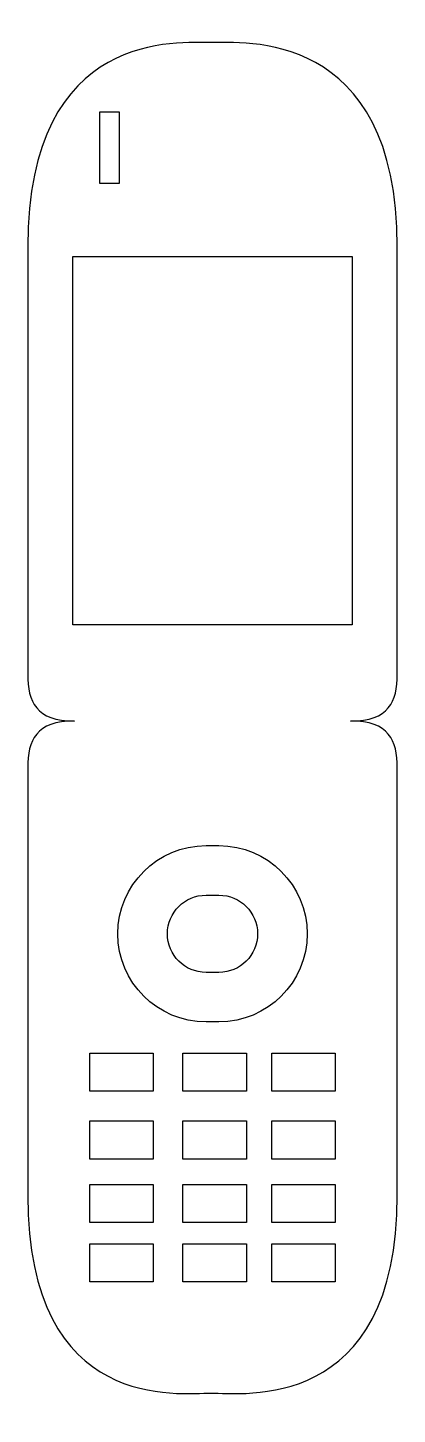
# Model space of a CAD drawing. Header units: centimetres. Extents: x -2.4 to 2.4, y -9.1 to 9.
import ezdxf

# ---------------------------------------------------------------- set-up
doc = ezdxf.new("R2010")
doc.units = ezdxf.units.CM
doc.header["$MEASUREMENT"] = 0
doc.layers.add('Camada 1', color=7, linetype='Continuous')

msp = doc.modelspace()

# ---------------------------------------------------------------- linework, layer by layer
at = {"layer": 'Camada 1'}
for points, knots in [([(-0.01898, 8.81232), (0.37631, 8.81232), (2.40968, 9.0065), (2.40968, 6.1472), (2.40968, 6.1472), (2.40968, 6.1472), (2.40968, 0.57267), (2.40968, 0.57267), (2.40968, 0.57267), (2.40968, 0.21323), (2.30266, -0.03878), (1.79862, -0.03878), (1.79862, -0.03878), (2.30265, -0.03878), (2.40968, -0.29077), (2.40968, -0.65023), (2.40968, -0.65023), (2.40968, -0.65023), (2.40968, -6.22476), (2.40968, -6.22476), (2.40968, -6.22476), (2.40968, -9.08401), (0.3763, -8.80783), (-0.01898, -8.80783), (-0.01898, -8.80783), (-0.41424, -8.80787), (-2.40968, -9.08405), (-2.40968, -6.2248), (-2.40968, -6.2248), (-2.40968, -6.2248), (-2.40968, -0.65027), (-2.40968, -0.65027), (-2.40968, -0.65027), (-2.40968, -0.29083), (-2.30266, -0.03882), (-1.79862, -0.03882), (-1.79862, -0.03882), (-2.30266, -0.03881), (-2.40968, 0.21323), (-2.40968, 0.57266), (-2.40968, 0.57266), (-2.40968, 0.57266), (-2.40968, 6.1472), (-2.40968, 6.1472), (-2.40968, 6.1472), (-2.40968, 9.0065), (-0.41424, 8.81232), (-0.01898, 8.81232)], [0, 0, 0, 0, 0.07692308, 0.07692308, 0.07692308, 0.07692308, 0.15384615, 0.15384615, 0.15384615, 0.15384615, 0.23076923, 0.23076923, 0.23076923, 0.23076923, 0.30769231, 0.30769231, 0.30769231, 0.30769231, 0.38461538, 0.38461538, 0.38461538, 0.38461538, 0.46153846, 0.46153846, 0.46153846, 0.46153846, 0.53846154, 0.53846154, 0.53846154, 0.53846154, 0.61538462, 0.61538462, 0.61538462, 0.61538462, 0.69230769, 0.69230769, 0.69230769, 0.69230769, 0.76923077, 0.76923077, 0.76923077, 0.76923077, 0.84615385, 0.84615385, 0.84615385, 0.84615385, 1, 1, 1, 1]), ([(-1.21646, 7.90953), (-1.21646, 7.90953), (-1.4685, 7.90953), (-1.4685, 7.90953), (-1.4685, 7.90953), (-1.4685, 7.90953), (-1.4685, 6.97441), (-1.4685, 6.97441), (-1.4685, 6.97441), (-1.4685, 6.97441), (-1.21646, 6.97442), (-1.21646, 6.97442), (-1.21646, 6.97442), (-1.21646, 6.97442), (-1.21646, 7.90953), (-1.21646, 7.90953)], [0, 0, 0, 0, 0.2, 0.2, 0.2, 0.2, 0.4, 0.4, 0.4, 0.4, 0.6, 0.6, 0.6, 0.6, 1, 1, 1, 1]), ([(1.82278, 6.0229), (1.82278, 6.0229), (-1.82281, 6.0229), (-1.82281, 6.0229), (-1.82281, 6.0229), (-1.82281, 6.0229), (-1.82281, 1.21741), (-1.82281, 1.21741), (-1.82281, 1.21741), (-1.82281, 1.21741), (1.82278, 1.2174), (1.82278, 1.2174), (1.82278, 1.2174), (1.82278, 1.2174), (1.82278, 6.0229), (1.82278, 6.0229)], [0, 0, 0, 0, 0.2, 0.2, 0.2, 0.2, 0.4, 0.4, 0.4, 0.4, 0.6, 0.6, 0.6, 0.6, 1, 1, 1, 1]), ([(0.08367, -3.96531), (0.71891, -3.96531), (1.23416, -3.45003), (1.23416, -2.81482), (1.23416, -2.81482), (1.23416, -2.17966), (0.71888, -1.66444), (0.08367, -1.66444), (0.08367, -1.66444), (0.08367, -1.66444), (-0.08373, -1.66444), (-0.08373, -1.66444), (-0.08373, -1.66444), (-0.71894, -1.66444), (-1.23416, -2.17969), (-1.23416, -2.81482), (-1.23416, -2.81482), (-1.23416, -3.45006), (-0.71894, -3.96531), (-0.08373, -3.96531), (-0.08373, -3.96531), (-0.08373, -3.96531), (0.08367, -3.96531), (0.08367, -3.96531)], [0, 0, 0, 0, 0.14285714, 0.14285714, 0.14285714, 0.14285714, 0.28571429, 0.28571429, 0.28571429, 0.28571429, 0.42857143, 0.42857143, 0.42857143, 0.42857143, 0.57142857, 0.57142857, 0.57142857, 0.57142857, 0.71428571, 0.71428571, 0.71428571, 0.71428571, 1, 1, 1, 1]), ([(0.08367, -3.31885), (0.36249, -3.31885), (0.5877, -3.09361), (0.5877, -2.81479), (0.5877, -2.81479), (0.5877, -2.53608), (0.36249, -2.31081), (0.08367, -2.31081), (0.08367, -2.31081), (0.08367, -2.31081), (-0.08373, -2.31082), (-0.08373, -2.31082), (-0.08373, -2.31082), (-0.3625, -2.31082), (-0.58776, -2.53609), (-0.58776, -2.8148), (-0.58776, -2.8148), (-0.58776, -3.09362), (-0.36247, -3.31886), (-0.08373, -3.31886), (-0.08373, -3.31886), (-0.08373, -3.31886), (0.08367, -3.31885), (0.08367, -3.31885)], [0, 0, 0, 0, 0.14285714, 0.14285714, 0.14285714, 0.14285714, 0.28571429, 0.28571429, 0.28571429, 0.28571429, 0.42857143, 0.42857143, 0.42857143, 0.42857143, 0.57142857, 0.57142857, 0.57142857, 0.57142857, 0.71428571, 0.71428571, 0.71428571, 0.71428571, 1, 1, 1, 1]), ([(-0.77328, -4.37266), (-0.77328, -4.37266), (-1.60185, -4.37266), (-1.60185, -4.37266), (-1.60185, -4.37266), (-1.60185, -4.37266), (-1.60185, -4.86979), (-1.60185, -4.86979), (-1.60185, -4.86979), (-1.60185, -4.86979), (-0.77328, -4.86979), (-0.77328, -4.86979), (-0.77328, -4.86979), (-0.77328, -4.86979), (-0.77328, -4.37266), (-0.77328, -4.37266)], [0, 0, 0, 0, 0.2, 0.2, 0.2, 0.2, 0.4, 0.4, 0.4, 0.4, 0.6, 0.6, 0.6, 0.6, 1, 1, 1, 1]), ([(0.44189, -4.37266), (0.44189, -4.37266), (-0.38662, -4.37266), (-0.38662, -4.37266), (-0.38662, -4.37266), (-0.38662, -4.37266), (-0.38662, -4.86979), (-0.38662, -4.86979), (-0.38662, -4.86979), (-0.38662, -4.86979), (0.44189, -4.86979), (0.44189, -4.86979), (0.44189, -4.86979), (0.44189, -4.86979), (0.44189, -4.37266), (0.44189, -4.37266)], [0, 0, 0, 0, 0.2, 0.2, 0.2, 0.2, 0.4, 0.4, 0.4, 0.4, 0.6, 0.6, 0.6, 0.6, 1, 1, 1, 1]), ([(1.60185, -4.37266), (1.60185, -4.37266), (0.77334, -4.37266), (0.77334, -4.37266), (0.77334, -4.37266), (0.77334, -4.37266), (0.77334, -4.86979), (0.77334, -4.86979), (0.77334, -4.86979), (0.77334, -4.86979), (1.60185, -4.86979), (1.60185, -4.86979), (1.60185, -4.86979), (1.60185, -4.86979), (1.60185, -4.37266), (1.60185, -4.37266)], [0, 0, 0, 0, 0.2, 0.2, 0.2, 0.2, 0.4, 0.4, 0.4, 0.4, 0.6, 0.6, 0.6, 0.6, 1, 1, 1, 1]), ([(-0.77328, -5.25642), (-0.77328, -5.25642), (-1.60185, -5.25642), (-1.60185, -5.25642), (-1.60185, -5.25642), (-1.60185, -5.25642), (-1.60185, -5.75355), (-1.60185, -5.75355), (-1.60185, -5.75355), (-1.60185, -5.75355), (-0.77328, -5.75355), (-0.77328, -5.75355), (-0.77328, -5.75355), (-0.77328, -5.75355), (-0.77328, -5.25642), (-0.77328, -5.25642)], [0, 0, 0, 0, 0.2, 0.2, 0.2, 0.2, 0.4, 0.4, 0.4, 0.4, 0.6, 0.6, 0.6, 0.6, 1, 1, 1, 1]), ([(0.44189, -5.25642), (0.44189, -5.25642), (-0.38662, -5.25642), (-0.38662, -5.25642), (-0.38662, -5.25642), (-0.38662, -5.25642), (-0.38662, -5.75355), (-0.38662, -5.75355), (-0.38662, -5.75355), (-0.38662, -5.75355), (0.44189, -5.75355), (0.44189, -5.75355), (0.44189, -5.75355), (0.44189, -5.75355), (0.44189, -5.25642), (0.44189, -5.25642)], [0, 0, 0, 0, 0.2, 0.2, 0.2, 0.2, 0.4, 0.4, 0.4, 0.4, 0.6, 0.6, 0.6, 0.6, 1, 1, 1, 1]), ([(1.60185, -5.25642), (1.60185, -5.25642), (0.77334, -5.25642), (0.77334, -5.25642), (0.77334, -5.25642), (0.77334, -5.25642), (0.77334, -5.75355), (0.77334, -5.75355), (0.77334, -5.75355), (0.77334, -5.75355), (1.60185, -5.75355), (1.60185, -5.75355), (1.60185, -5.75355), (1.60185, -5.75355), (1.60185, -5.25642), (1.60185, -5.25642)], [0, 0, 0, 0, 0.2, 0.2, 0.2, 0.2, 0.4, 0.4, 0.4, 0.4, 0.6, 0.6, 0.6, 0.6, 1, 1, 1, 1]), ([(-0.77328, -6.08499), (-0.77328, -6.08499), (-1.60185, -6.08499), (-1.60185, -6.08499), (-1.60185, -6.08499), (-1.60185, -6.08499), (-1.60185, -6.58209), (-1.60185, -6.58209), (-1.60185, -6.58209), (-1.60185, -6.58209), (-0.77328, -6.58209), (-0.77328, -6.58209), (-0.77328, -6.58209), (-0.77328, -6.58209), (-0.77328, -6.08499), (-0.77328, -6.08499)], [0, 0, 0, 0, 0.2, 0.2, 0.2, 0.2, 0.4, 0.4, 0.4, 0.4, 0.6, 0.6, 0.6, 0.6, 1, 1, 1, 1]), ([(0.44189, -6.08499), (0.44189, -6.08499), (-0.38662, -6.08499), (-0.38662, -6.08499), (-0.38662, -6.08499), (-0.38662, -6.08499), (-0.38662, -6.58209), (-0.38662, -6.58209), (-0.38662, -6.58209), (-0.38662, -6.58209), (0.44189, -6.58209), (0.44189, -6.58209), (0.44189, -6.58209), (0.44189, -6.58209), (0.44189, -6.08499), (0.44189, -6.08499)], [0, 0, 0, 0, 0.2, 0.2, 0.2, 0.2, 0.4, 0.4, 0.4, 0.4, 0.6, 0.6, 0.6, 0.6, 1, 1, 1, 1]), ([(1.60185, -6.08499), (1.60185, -6.08499), (0.77334, -6.08499), (0.77334, -6.08499), (0.77334, -6.08499), (0.77334, -6.08499), (0.77334, -6.58209), (0.77334, -6.58209), (0.77334, -6.58209), (0.77334, -6.58209), (1.60185, -6.58209), (1.60185, -6.58209), (1.60185, -6.58209), (1.60185, -6.58209), (1.60185, -6.08499), (1.60185, -6.08499)], [0, 0, 0, 0, 0.2, 0.2, 0.2, 0.2, 0.4, 0.4, 0.4, 0.4, 0.6, 0.6, 0.6, 0.6, 1, 1, 1, 1]), ([(-0.77328, -6.85826), (-0.77328, -6.85826), (-1.60185, -6.85826), (-1.60185, -6.85826), (-1.60185, -6.85826), (-1.60185, -6.85826), (-1.60185, -7.35539), (-1.60185, -7.35539), (-1.60185, -7.35539), (-1.60185, -7.35539), (-0.77328, -7.35539), (-0.77328, -7.35539), (-0.77328, -7.35539), (-0.77328, -7.35539), (-0.77328, -6.85826), (-0.77328, -6.85826)], [0, 0, 0, 0, 0.2, 0.2, 0.2, 0.2, 0.4, 0.4, 0.4, 0.4, 0.6, 0.6, 0.6, 0.6, 1, 1, 1, 1]), ([(0.44189, -6.85826), (0.44189, -6.85826), (-0.38662, -6.85826), (-0.38662, -6.85826), (-0.38662, -6.85826), (-0.38662, -6.85826), (-0.38662, -7.35539), (-0.38662, -7.35539), (-0.38662, -7.35539), (-0.38662, -7.35539), (0.44189, -7.35539), (0.44189, -7.35539), (0.44189, -7.35539), (0.44189, -7.35539), (0.44189, -6.85826), (0.44189, -6.85826)], [0, 0, 0, 0, 0.2, 0.2, 0.2, 0.2, 0.4, 0.4, 0.4, 0.4, 0.6, 0.6, 0.6, 0.6, 1, 1, 1, 1]), ([(1.60185, -6.85826), (1.60185, -6.85826), (0.77334, -6.85826), (0.77334, -6.85826), (0.77334, -6.85826), (0.77334, -6.85826), (0.77334, -7.35539), (0.77334, -7.35539), (0.77334, -7.35539), (0.77334, -7.35539), (1.60185, -7.35539), (1.60185, -7.35539), (1.60185, -7.35539), (1.60185, -7.35539), (1.60185, -6.85826), (1.60185, -6.85826)], [0, 0, 0, 0, 0.2, 0.2, 0.2, 0.2, 0.4, 0.4, 0.4, 0.4, 0.6, 0.6, 0.6, 0.6, 1, 1, 1, 1])]:
    msp.add_open_spline(points, degree=3, knots=knots, dxfattribs=at)

doc.saveas('drawing.dxf')
